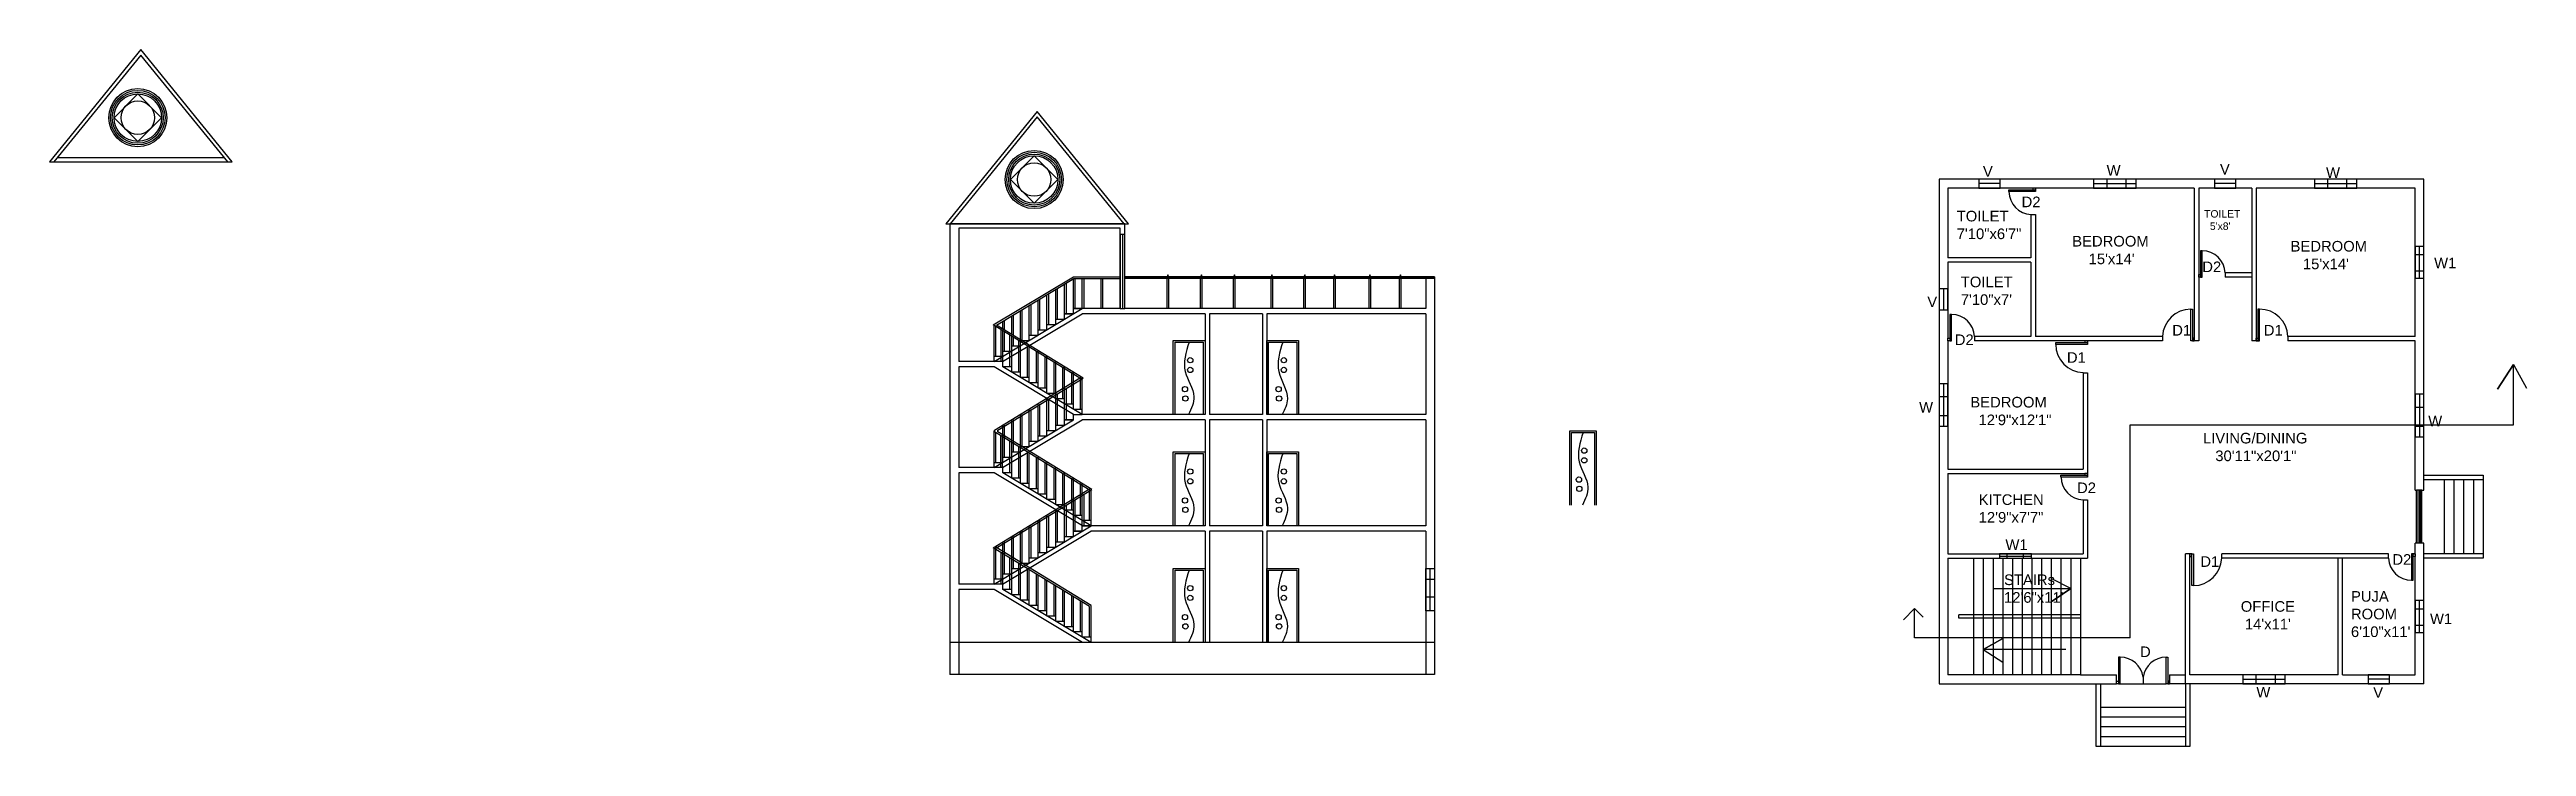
# Model space of a CAD drawing. Header units: inches. Extents: x -619 to 2186, y -3342 to 739.
# Drawn here: x -619 to 2186, y -3342 to -2553 of the extents above.
import ezdxf

# ---------------------------------------------------------------- set-up
doc = ezdxf.new("R2010")
doc.units = ezdxf.units.IN
doc.header["$MEASUREMENT"] = 0
for name, color, linetype in [('D', 70, 'Continuous'), ('D1', 50, 'Continuous'), ('D2', 130, 'Continuous'), ('SectionCuttingLine', 243, 'Continuous'), ('V', 230, 'Continuous'), ('W', 30, 'Continuous'), ('W1', 20, 'Continuous')]:
    doc.layers.add(name, color=color, linetype=linetype)
doc.layers.add('Grill', color=7, linetype='Continuous', true_color=0x9aefc6)
doc.layers.add('Naming', color=7, linetype='Continuous', true_color=0x64c9b6)
doc.styles.get("Standard").update_dxf_attribs({"font": 'arial.ttf'})
doc.linetypes.add('ZIGZAG', pattern='A,0.0001,-0.2,[131,ltypeshp.shx,S=0.2,R=0,X=-0.2,Y=0],-0.4,[131,ltypeshp.shx,S=0.2,R=180,X=0.2,Y=0],-0.2', length=0.8001)

msp = doc.modelspace()

# ---------------------------------------------------------------- linework, layer by layer
for p, q in [((-515.7, -2553.4), (-619.2, -2680.6)), ((-515.7, -2559.7), (-614.2, -2680.6)), ((-412.2, -2680.6), (-515.7, -2553.4)), ((-417.2, -2680.6), (-515.7, -2559.7)), ((-546.1, -2630.5), (-519.2, -2603.6)), ((-519.2, -2603.6), (-492.2, -2630.5)), ((-519.2, -2657.4), (-546.1, -2630.5)), ((-492.2, -2630.5), (-519.2, -2657.4)), ((499.5, -2623.4), (396, -2750.6)), ((499.5, -2629.7), (401, -2750.6)), ((603, -2750.6), (499.5, -2623.4)), ((598, -2750.6), (499.5, -2629.7)), ((-619.2, -2680.6), (-412.2, -2680.6)), ((-610.1, -2675.6), (-421.2, -2675.6)), ((469, -2700.5), (496, -2673.6)), ((496, -2673.6), (522.9, -2700.5)), ((496, -2727.4), (469, -2700.5)), ((522.9, -2700.5), (496, -2727.4)), ((2069.9, -2700.1), (1520.9, -2700.1)), ((1520.9, -2700.1), (1520.9, -3271.1)), ((1626.9, -2710.1), (1530.9, -2710.1)), ((1530.9, -2710.1), (1530.9, -2789.1)), ((1809.9, -2710.1), (1629.9, -2710.1)), ((1629.9, -2710.1), (1629.9, -2714.1)), ((1809.9, -2710.1), (1809.9, -2883.1)), ((1874.9, -2710.1), (1814.9, -2710.1)), ((1814.9, -2710.1), (1814.9, -2883.1)), ((1874.9, -2710.1), (1874.9, -2883.1)), ((2059.9, -2710.1), (1879.9, -2710.1)), ((1879.9, -2710.1), (1879.9, -2883.1)), ((2059.9, -2878.1), (2059.9, -2710.1)), ((2069.9, -3052.1), (2069.9, -2700.1)), ((1624.9, -2740.1), (1624.9, -2789.1)), ((1624.9, -2740.1), (1629.9, -2740.1)), ((1629.9, -2740.1), (1629.9, -2878.1)), ((396, -2750.6), (603, -2750.6)), ((400.5, -2750.6), (400.5, -3260.6)), ((598.5, -2750.6), (400.5, -2750.6)), ((410.5, -2755.6), (410.5, -2906.6)), ((593.5, -2755.6), (410.5, -2755.6)), ((593.5, -2846.6), (593.5, -2755.6)), ((598.5, -2846.6), (598.5, -2750.6)), ((1624.9, -2789.1), (1530.9, -2789.1)), ((1624.9, -2794.1), (1530.9, -2794.1)), ((1530.9, -2794.1), (1530.9, -2880.1)), ((1624.9, -2794.1), (1624.9, -2878.1)), ((949.5, -2810.6), (598.5, -2810.6)), ((949.5, -2811.6), (598.5, -2811.6)), ((949.5, -2812.6), (598.5, -2812.6)), ((939.5, -2810.6), (939.5, -2846.6)), ((949.5, -2810.6), (949.5, -3260.6)), ((1818.9, -2811.1), (1814.9, -2811.1)), ((1874.9, -2806.1), (1844.9, -2806.1)), ((1844.9, -2806.1), (1844.9, -2811.1)), ((1874.9, -2811.1), (1844.9, -2811.1)), ((450.5, -2906.6), (550.5, -2846.6)), ((460.2, -2906.6), (550.2, -2852.6)), ((540.5, -2852.6), (530.5, -2852.6)), ((593.5, -2846.6), (540.5, -2846.6)), ((689.5, -2852.6), (550.2, -2852.6)), ((694.5, -2846.6), (598.5, -2846.6)), ((689.5, -2852.6), (689.5, -2966.6)), ((759.5, -2846.6), (694.5, -2846.6)), ((694.5, -2852.6), (694.5, -2966.6)), ((754.5, -2852.6), (694.5, -2852.6)), ((754.5, -2852.6), (754.5, -2966.6)), ((939.5, -2846.6), (759.5, -2846.6)), ((939.5, -2852.6), (759.5, -2852.6)), ((759.5, -2852.6), (759.5, -2966.6)), ((939.5, -2852.6), (939.5, -2966.6)), ((759.5, -2882.6), (759.5, -2966.6)), ((1534.9, -2883.1), (1530.9, -2883.1)), ((1530.9, -2883.1), (1530.9, -3028.2)), ((1624.9, -2878.1), (1560.9, -2878.1)), ((1560.9, -2878.1), (1560.9, -2883.1)), ((1685.9, -2883.1), (1560.9, -2883.1)), ((1773.9, -2878.1), (1629.9, -2878.1)), ((1773.9, -2883.1), (1688.9, -2883.1)), ((1688.9, -2883.1), (1688.9, -2887.1)), ((1773.9, -2878.1), (1773.9, -2883.1)), ((1814.9, -2883.1), (1805.9, -2883.1)), ((1883.9, -2883.1), (1874.9, -2883.1)), ((2059.9, -2878.1), (1915.9, -2878.1)), ((1915.9, -2878.1), (1915.9, -2883.1)), ((2059.9, -2883.1), (1915.9, -2883.1)), ((2059.9, -3052.1), (2059.9, -2883.1)), ((450.5, -2906.6), (410.5, -2906.6)), ((450.7, -2912.6), (410.5, -2912.6)), ((410.5, -2912.6), (410.5, -3026.6)), ((540.7, -2966.6), (450.7, -2912.6)), ((550.5, -2966.6), (460.5, -2912.6)), ((1683.9, -2919.1), (1683.9, -3028.2)), ((1683.9, -2919.1), (1688.9, -2919.1)), ((1688.9, -2919.1), (1688.9, -3037.2)), ((410.5, -2972.6), (410.5, -3026.6)), ((450.5, -3026.6), (540.5, -2972.6)), ((460.2, -3026.6), (550.2, -2972.6)), ((540.5, -2972.6), (530.5, -2972.6)), ((689.5, -2972.6), (550.2, -2972.6)), ((689.5, -2966.6), (550.5, -2966.6)), ((689.5, -2972.6), (689.5, -3092.6)), ((754.5, -2966.6), (694.5, -2966.6)), ((754.5, -2972.6), (694.5, -2972.6)), ((694.5, -2972.6), (694.5, -3092.6)), ((754.5, -2972.6), (754.5, -3092.6)), ((939.5, -2966.6), (759.5, -2966.6)), ((939.5, -2972.6), (759.5, -2972.6)), ((759.5, -2972.6), (759.5, -3092.6)), ((939.5, -2972.6), (939.5, -3092.6)), ((1102.6, -3068.9), (1102.6, -2984.9)), ((1102.6, -2984.9), (1132.6, -2984.9)), ((1104.6, -3068.9), (1104.6, -2986.9)), ((1104.6, -2986.9), (1130.6, -2986.9)), ((1130.6, -2986.9), (1130.6, -3068.9)), ((1132.6, -2984.9), (1132.6, -3068.9)), ((450.5, -3026.6), (410.5, -3026.6)), ((759.5, -3008.6), (759.5, -3092.6)), ((1530.9, -3028.2), (1683.9, -3028.2)), ((450.7, -3032.6), (410.5, -3032.6)), ((410.5, -3032.6), (410.5, -3158.6)), ((550.7, -3092.6), (450.7, -3032.6)), ((560.5, -3092.6), (460.5, -3032.6)), ((1530.9, -3033.2), (1530.9, -3124.1)), ((1530.9, -3033.2), (1685.9, -3033.2)), ((2059.9, -3052.1), (2061.4, -3052.1)), ((2067.6, -3052.1), (2069.9, -3052.1)), ((2069.9, -3035.1), (2136.9, -3035.1)), ((2069.9, -3052.1), (2069.9, -3040.1)), ((2069.9, -3040.1), (2136.9, -3040.1)), ((2092.9, -3040.1), (2092.9, -3124.1)), ((2103.9, -3040.1), (2103.9, -3124.1)), ((2114.9, -3040.1), (2114.9, -3124.1)), ((2125.9, -3040.1), (2125.9, -3124.1)), ((2136.9, -3035.1), (2136.9, -3129.1)), ((1683.9, -3063.1), (1683.9, -3124.1)), ((1683.9, -3063.1), (1688.9, -3063.1)), ((1688.9, -3063.1), (1688.9, -3129.1)), ((450.5, -3158.6), (560.5, -3092.6)), ((460.2, -3158.6), (560.2, -3098.6)), ((550.5, -3098.6), (540.5, -3098.6)), ((653.5, -3092.6), (550.5, -3092.6)), ((653.5, -3098.6), (560.2, -3098.6)), ((689.5, -3092.6), (653.5, -3092.6)), ((689.5, -3098.6), (653.5, -3098.6)), ((689.5, -3098.6), (689.5, -3224.6)), ((754.5, -3092.6), (694.5, -3092.6)), ((694.5, -3098.6), (694.5, -3224.6)), ((754.5, -3098.6), (694.5, -3098.6)), ((754.5, -3098.6), (754.5, -3224.6)), ((939.5, -3092.6), (759.5, -3092.6)), ((939.5, -3098.6), (759.5, -3098.6)), ((759.5, -3098.6), (759.5, -3224.6)), ((939.5, -3098.6), (939.5, -3260.6)), ((2059.9, -3124.1), (2059.9, -3112.1)), ((2061.4, -3112.1), (2059.9, -3112.1)), ((2069.9, -3112.1), (2067.6, -3112.1)), ((2069.9, -3271.1), (2069.9, -3112.1)), ((2069.9, -3124.1), (2069.9, -3112.1)), ((795.5, -3140.6), (795.5, -3224.6)), ((1530.9, -3124.1), (1683.9, -3124.1)), ((1530.9, -3129.1), (1530.9, -3261.1)), ((1530.9, -3129.1), (1688.9, -3129.1)), ((1559.9, -3129.1), (1559.9, -3261.1)), ((1570.9, -3129.1), (1570.9, -3261.1)), ((1581.9, -3129.1), (1581.9, -3261.1)), ((1592.9, -3129.1), (1592.9, -3261.1)), ((1603.9, -3129.1), (1603.9, -3261.1)), ((1614.9, -3129.1), (1614.9, -3261.1)), ((1625.9, -3129.1), (1625.9, -3261.1)), ((1636.9, -3129.1), (1636.9, -3261.1)), ((1647.9, -3129.1), (1647.9, -3261.1)), ((1658.9, -3129.1), (1658.9, -3261.1)), ((1669.9, -3129.1), (1669.9, -3261.1)), ((1680.9, -3129.1), (1680.9, -3261.1)), ((1799.9, -3271.1), (1799.9, -3124.1)), ((1804.9, -3124.1), (1799.9, -3124.1)), ((1804.9, -3261.1), (1804.9, -3124.1)), ((2029.9, -3124.1), (1840.9, -3124.1)), ((1840.9, -3129.1), (1840.9, -3124.1)), ((2029.9, -3129.1), (1840.9, -3129.1)), ((1972.9, -3261.1), (1972.9, -3129.1)), ((1977.9, -3261.1), (1977.9, -3129.1)), ((2029.9, -3129.1), (2029.9, -3124.1)), ((2059.9, -3124.1), (2055.9, -3124.1)), ((2059.9, -3261.1), (2059.9, -3127.1)), ((2136.9, -3124.1), (2069.9, -3124.1)), ((2136.9, -3129.1), (2069.9, -3129.1)), ((450.5, -3158.6), (410.5, -3158.6)), ((450.7, -3164.6), (410.5, -3164.6)), ((410.5, -3164.6), (410.5, -3260.6)), ((550.7, -3224.6), (450.7, -3164.6)), ((560.5, -3224.6), (460.5, -3164.6)), ((1581.9, -3163.4), (1581.9, -3163.4)), ((1581.9, -3163.4), (1669.9, -3163.4)), ((1669.9, -3163.4), (1647.9, -3152.1)), ((1669.9, -3163.4), (1647.9, -3178.6)), ((1647.9, -3178.6), (1669.9, -3163.4)), ((1543.1, -3197.1), (1543.1, -3193.1)), ((1559.9, -3197.1), (1543.1, -3197.1)), ((1559.9, -3193.1), (1543.2, -3193.1)), ((1680.9, -3193.1), (1559.9, -3193.1)), ((1680.9, -3197.1), (1559.9, -3197.1)), ((949.5, -3224.6), (400.5, -3224.6)), ((1570.9, -3232.6), (1592.9, -3219.9)), ((1592.9, -3219.9), (1570.9, -3232.6)), ((1664.5, -3232.6), (1570.9, -3232.6)), ((1570.9, -3232.6), (1592.9, -3246.9)), ((949.5, -3260.6), (400.5, -3260.6)), ((1520.9, -3271.1), (1721.9, -3271.1)), ((1680.9, -3261.1), (1530.9, -3261.1)), ((1680.9, -3261.1), (1721.9, -3261.1)), ((1698.9, -3342.1), (1698.9, -3271.1)), ((1703.9, -3342.1), (1703.9, -3271.1)), ((1721.9, -3271.1), (1721.9, -3261.1)), ((1781.9, -3261.1), (1799.9, -3261.1)), ((1781.9, -3261.1), (1781.9, -3271.1)), ((2069.9, -3271.1), (1781.9, -3271.1)), ((1799.9, -3271.1), (1799.9, -3342.1)), ((1972.9, -3261.1), (1804.9, -3261.1)), ((1804.9, -3271.1), (1804.9, -3342.1)), ((1977.9, -3261.1), (2059.9, -3261.1)), ((1799.9, -3298.1), (1703.9, -3298.1)), ((1799.9, -3309.1), (1703.9, -3309.1)), ((1799.9, -3320.1), (1703.9, -3320.1)), ((1799.9, -3331.1), (1703.9, -3331.1)), ((1804.9, -3342.1), (1698.9, -3342.1))]:
    msp.add_line(p, q)
at = {"color": 11, "true_color": 0xf27172}
for p, q in [((598.5, -2762.6), (593.5, -2762.6)), ((593.5, -2762.6), (593.5, -2846.6)), ((598.5, -2846.6), (598.5, -2762.6)), ((593.5, -2846.6), (598.5, -2846.6)), ((653.5, -2882.6), (689.5, -2882.6)), ((653.5, -2966.6), (653.5, -2882.6)), ((655.5, -2966.6), (655.5, -2884.6)), ((655.5, -2884.6), (687.5, -2884.6)), ((687.5, -2884.6), (687.5, -2966.6)), ((689.5, -2882.6), (689.5, -2966.6)), ((759.5, -2966.6), (759.5, -2882.6)), ((759.5, -2882.6), (795.5, -2882.6)), ((761.5, -2966.6), (761.5, -2884.6)), ((761.5, -2884.6), (793.5, -2884.6)), ((793.5, -2884.6), (793.5, -2966.6)), ((795.5, -2882.6), (795.5, -2966.6)), ((653.5, -3008.6), (689.5, -3008.6)), ((653.5, -3092.6), (653.5, -3008.6)), ((655.5, -3092.6), (655.5, -3010.6)), ((655.5, -3010.6), (687.5, -3010.6)), ((687.5, -3010.6), (687.5, -3092.6)), ((689.5, -3008.6), (689.5, -3092.6)), ((759.5, -3092.6), (759.5, -3008.6)), ((759.5, -3008.6), (795.5, -3008.6)), ((761.5, -3092.6), (761.5, -3010.6)), ((761.5, -3010.6), (793.5, -3010.6)), ((793.5, -3010.6), (793.5, -3092.6)), ((795.5, -3008.6), (795.5, -3092.6)), ((653.5, -3140.6), (689.5, -3140.6)), ((653.5, -3224.6), (653.5, -3140.6)), ((689.5, -3140.6), (689.5, -3224.6)), ((759.5, -3224.6), (759.5, -3140.6)), ((759.5, -3140.6), (795.5, -3140.6)), ((795.5, -3140.6), (795.5, -3224.6)), ((939.5, -3140.6), (949.5, -3140.6)), ((655.5, -3142.6), (687.5, -3142.6)), ((655.5, -3224.6), (655.5, -3142.6)), ((687.5, -3142.6), (687.5, -3224.6)), ((761.5, -3224.6), (761.5, -3142.6)), ((761.5, -3142.6), (793.5, -3142.6)), ((793.5, -3142.6), (793.5, -3224.6))]:
    msp.add_line(p, q, dxfattribs=at)
at = {"color": 1}
for p, q in [((596, -2762.6), (596, -2846.6)), ((520.5, -2864.6), (520.5, -2858.6)), ((520.5, -2858.6), (530.5, -2858.6)), ((530.5, -2858.6), (530.5, -2852.6)), ((530.5, -2852.6), (540.5, -2852.6)), ((540.5, -2852.6), (540.5, -2846.6)), ((540.5, -2846.6), (550.5, -2846.6)), ((470.5, -2894.6), (470.5, -2888.6)), ((470.5, -2888.6), (480.5, -2888.6)), ((480.5, -2888.6), (480.5, -2882.6)), ((480.5, -2882.6), (490.5, -2882.6)), ((490.5, -2882.6), (490.5, -2876.6)), ((490.5, -2876.6), (500.5, -2876.6)), ((500.5, -2876.6), (500.5, -2870.6)), ((500.5, -2870.6), (510.5, -2870.6)), ((510.5, -2870.6), (510.5, -2864.6)), ((510.5, -2864.6), (520.5, -2864.6)), ((450.5, -2906.6), (450.5, -2900.6)), ((450.5, -2900.6), (460.5, -2900.6)), ((460.5, -2906.6), (450.5, -2906.6)), ((460.5, -2900.6), (460.5, -2894.6)), ((460.5, -2894.6), (470.5, -2894.6)), ((460.5, -2912.6), (460.5, -2906.6)), ((470.5, -2912.6), (460.5, -2912.6)), ((470.5, -2918.6), (470.5, -2912.6)), ((480.5, -2918.6), (470.5, -2918.6)), ((480.5, -2924.6), (480.5, -2918.6)), ((490.5, -2924.6), (480.5, -2924.6)), ((490.5, -2930.6), (490.5, -2924.6)), ((500.5, -2930.6), (490.5, -2930.6)), ((500.5, -2936.6), (500.5, -2930.6)), ((510.5, -2936.6), (500.5, -2936.6)), ((510.5, -2942.6), (510.5, -2936.6)), ((520.5, -2942.6), (510.5, -2942.6)), ((520.5, -2948.6), (520.5, -2942.6)), ((530.5, -2948.6), (520.5, -2948.6)), ((530.5, -2954.6), (530.5, -2948.6)), ((540.5, -2954.6), (530.5, -2954.6)), ((530.5, -2978.6), (530.5, -2972.6)), ((530.5, -2972.6), (540.5, -2972.6)), ((540.5, -2960.6), (540.5, -2954.6)), ((550.5, -2960.6), (540.5, -2960.6)), ((540.5, -2972.6), (540.5, -2966.6)), ((540.5, -2966.6), (550.5, -2966.6)), ((550.5, -2966.6), (550.5, -2960.6)), ((490.5, -3002.6), (490.5, -2996.6)), ((490.5, -2996.6), (500.5, -2996.6)), ((500.5, -2996.6), (500.5, -2990.6)), ((500.5, -2990.6), (510.5, -2990.6)), ((510.5, -2990.6), (510.5, -2984.6)), ((510.5, -2984.6), (520.5, -2984.6)), ((520.5, -2984.6), (520.5, -2978.6)), ((520.5, -2978.6), (530.5, -2978.6)), ((450.5, -3026.6), (450.5, -3020.6)), ((450.5, -3020.6), (460.5, -3020.6)), ((460.5, -3026.6), (450.5, -3026.6)), ((460.5, -3020.6), (460.5, -3014.6)), ((460.5, -3014.6), (470.5, -3014.6)), ((460.5, -3032.6), (460.5, -3026.6)), ((470.5, -3014.6), (470.5, -3008.6)), ((470.5, -3008.6), (480.5, -3008.6)), ((480.5, -3008.6), (480.5, -3002.6)), ((480.5, -3002.6), (490.5, -3002.6)), ((470.5, -3032.6), (460.5, -3032.6)), ((470.5, -3038.6), (470.5, -3032.6)), ((480.5, -3038.6), (470.5, -3038.6)), ((480.5, -3044.6), (480.5, -3038.6)), ((490.5, -3044.6), (480.5, -3044.6)), ((490.5, -3050.6), (490.5, -3044.6)), ((500.5, -3050.6), (490.5, -3050.6)), ((500.5, -3056.6), (500.5, -3050.6)), ((510.5, -3056.6), (500.5, -3056.6)), ((510.5, -3062.6), (510.5, -3056.6)), ((520.5, -3062.6), (510.5, -3062.6)), ((520.5, -3068.6), (520.5, -3062.6)), ((530.5, -3068.6), (520.5, -3068.6)), ((530.5, -3074.6), (530.5, -3068.6)), ((540.5, -3074.6), (530.5, -3074.6)), ((540.5, -3080.6), (540.5, -3074.6)), ((550.5, -3080.6), (540.5, -3080.6)), ((550.5, -3086.6), (550.5, -3080.6)), ((520.5, -3116.6), (520.5, -3110.6)), ((520.5, -3110.6), (530.5, -3110.6)), ((530.5, -3110.6), (530.5, -3104.6)), ((530.5, -3104.6), (540.5, -3104.6)), ((540.5, -3104.6), (540.5, -3098.6)), ((540.5, -3098.6), (550.5, -3098.6)), ((560.5, -3086.6), (550.5, -3086.6)), ((550.5, -3098.6), (550.5, -3092.6)), ((550.5, -3092.6), (560.5, -3092.6)), ((560.5, -3092.6), (560.5, -3086.6)), ((470.5, -3146.6), (470.5, -3140.6)), ((470.5, -3140.6), (480.5, -3140.6)), ((480.5, -3140.6), (480.5, -3134.6)), ((480.5, -3134.6), (490.5, -3134.6)), ((490.5, -3134.6), (490.5, -3128.6)), ((490.5, -3128.6), (500.5, -3128.6)), ((500.5, -3128.6), (500.5, -3122.6)), ((500.5, -3122.6), (510.5, -3122.6)), ((510.5, -3122.6), (510.5, -3116.6)), ((510.5, -3116.6), (520.5, -3116.6)), ((450.5, -3158.6), (450.5, -3152.6)), ((450.5, -3152.6), (460.5, -3152.6)), ((460.5, -3158.6), (450.5, -3158.6)), ((460.5, -3152.6), (460.5, -3146.6)), ((460.5, -3146.6), (470.5, -3146.6)), ((460.5, -3164.6), (460.5, -3158.6)), ((470.5, -3164.6), (460.5, -3164.6)), ((470.5, -3170.6), (470.5, -3164.6)), ((480.5, -3170.6), (470.5, -3170.6)), ((480.5, -3176.6), (480.5, -3170.6)), ((490.5, -3176.6), (480.5, -3176.6)), ((490.5, -3182.6), (490.5, -3176.6)), ((500.5, -3182.6), (490.5, -3182.6)), ((500.5, -3188.6), (500.5, -3182.6)), ((510.5, -3188.6), (500.5, -3188.6)), ((510.5, -3194.6), (510.5, -3188.6)), ((520.5, -3194.6), (510.5, -3194.6)), ((520.5, -3200.6), (520.5, -3194.6)), ((530.5, -3200.6), (520.5, -3200.6)), ((530.5, -3206.6), (530.5, -3200.6)), ((540.5, -3206.6), (530.5, -3206.6)), ((540.5, -3212.6), (540.5, -3206.6)), ((550.5, -3212.6), (540.5, -3212.6)), ((550.5, -3218.6), (550.5, -3212.6)), ((560.5, -3218.6), (550.5, -3218.6)), ((560.5, -3224.6), (560.5, -3218.6))]:
    msp.add_line(p, q, dxfattribs=at)
at = {"color": 2, "true_color": 0xf1eb1f}
for p, q in [((449.5, -2865.1), (540.5, -2810.6)), ((453.4, -2865.2), (541, -2812.6)), ((549.4, -2926.3), (449.5, -2865.1)), ((551.4, -2925.2), (453.4, -2865.2)), ((450.9, -2984.3), (548.5, -2924.6)), ((454.8, -2984.3), (551.4, -2925.2)), ((559.4, -3052.3), (450.9, -2986)), ((561.4, -3051.2), (454.8, -2986)), ((449.5, -3117.2), (558.5, -3050.6)), ((451.5, -3118.3), (561.4, -3051.2)), ((558.5, -3183.7), (449.5, -3117.2))]:
    msp.add_line(p, q, dxfattribs=at)
at = {"color": 9, "true_color": 0xafd9aa}
for p, q in [((510.5, -2864.6), (510.5, -2830.9)), ((512.5, -2864.6), (512.5, -2829.7)), ((520.5, -2858.6), (520.5, -2824.9)), ((522.5, -2858.6), (522.5, -2823.7)), ((530.5, -2852.6), (530.5, -2818.9)), ((532.5, -2852.6), (532.5, -2817.7)), ((540.5, -2846.6), (540.5, -2812.9)), ((542.5, -2846.6), (542.5, -2812.6)), ((550.5, -2846.6), (550.5, -2812.6)), ((552.5, -2846.6), (552.5, -2812.6)), ((571.9, -2846.6), (571.9, -2812.6)), ((573.9, -2846.6), (573.9, -2812.6)), ((460.5, -2869.5), (460.5, -2860.9)), ((462.5, -2870.7), (462.5, -2859.7)), ((470.5, -2875.6), (470.5, -2854.9)), ((472.5, -2876.8), (472.5, -2853.7)), ((480.5, -2882.6), (480.5, -2848.9)), ((482.5, -2882.6), (482.5, -2847.7)), ((490.5, -2876.6), (490.5, -2842.9)), ((492.5, -2876.6), (492.5, -2841.7)), ((500.5, -2870.6), (500.5, -2836.9)), ((502.5, -2870.6), (502.5, -2835.7)), ((450.5, -2900.6), (450.5, -2865.7)), ((452.5, -2900.6), (452.5, -2866.9)), ((458.5, -2906.6), (458.5, -2870.6)), ((460.5, -2894.6), (460.5, -2871.8)), ((460.5, -2906.6), (460.5, -2871.8)), ((462.5, -2894.6), (462.5, -2873.1)), ((468.5, -2912.6), (468.5, -2876.7)), ((470.5, -2912.6), (470.5, -2878)), ((470.5, -2888.6), (470.5, -2878)), ((472.5, -2888.6), (472.5, -2879.2)), ((478.5, -2918.6), (478.5, -2882.6)), ((480.5, -2918.6), (480.5, -2882.6)), ((488.5, -2924.6), (488.5, -2889)), ((490.5, -2924.6), (490.5, -2890.2)), ((498.5, -2930.6), (498.5, -2894.6)), ((500.5, -2930.6), (500.5, -2894.6)), ((508.5, -2936.6), (508.5, -2900.6)), ((510.5, -2936.6), (510.5, -2900.6)), ((518.5, -2942.6), (518.5, -2906.6)), ((520.5, -2942.6), (520.5, -2906.6)), ((528.5, -2948.6), (528.5, -2912.6)), ((530.5, -2948.6), (530.5, -2912.6)), ((520.5, -2978.6), (520.5, -2942.6)), ((522.5, -2978.6), (522.5, -2942.6)), ((530.5, -2972.6), (530.5, -2936.6)), ((532.5, -2972.6), (532.5, -2936.6)), ((538.5, -2954.6), (538.5, -2918.6)), ((540.5, -2954.6), (540.5, -2918.6)), ((548.5, -2960.6), (548.5, -2924.6)), ((550.5, -2960.6), (550.5, -2924.6)), ((470.5, -3008.6), (470.5, -2972.6)), ((472.5, -3008.6), (472.5, -2972.6)), ((480.5, -3002.6), (480.5, -2966.6)), ((482.5, -3002.6), (482.5, -2966.6)), ((490.5, -2996.6), (490.5, -2960.6)), ((492.5, -2996.6), (492.5, -2960.6)), ((500.5, -2990.6), (500.5, -2954.6)), ((502.5, -2990.6), (502.5, -2954.6)), ((510.5, -2984.6), (510.5, -2948.6)), ((512.5, -2984.6), (512.5, -2948.6)), ((450.5, -3020.6), (450.5, -2985.2)), ((452.5, -3020.6), (452.5, -2986.9)), ((458.2, -3026.6), (458.2, -2990.6)), ((460.2, -3026.6), (460.2, -2990.6)), ((460.5, -3014.6), (460.5, -2978.6)), ((462.5, -3014.6), (462.5, -2978.6)), ((468.5, -3032.6), (468.5, -2996.6)), ((470.5, -3032.6), (470.5, -2996.6)), ((478.5, -3038.6), (478.5, -3002.6)), ((480.5, -3038.6), (480.5, -3002.6)), ((488.5, -3044.6), (488.5, -3008.6)), ((490.5, -3044.6), (490.5, -3008.6)), ((498.5, -3050.6), (498.5, -3014.6)), ((500.5, -3050.6), (500.5, -3014.6)), ((508.5, -3056.6), (508.5, -3020.6)), ((510.5, -3056.6), (510.5, -3020.6)), ((518.5, -3062.6), (518.5, -3026.6)), ((520.5, -3062.6), (520.5, -3026.6)), ((528.5, -3068.6), (528.5, -3032.6)), ((530.5, -3068.6), (530.5, -3032.6)), ((538.5, -3074.6), (538.5, -3038.6)), ((540.5, -3074.6), (540.5, -3038.6)), ((548.5, -3080.6), (548.5, -3044.6)), ((550.5, -3080.6), (550.5, -3044.6)), ((550.5, -3092.6), (550.5, -3056.6)), ((552.5, -3092.6), (552.5, -3056.6)), ((558.5, -3086.6), (558.5, -3050.6)), ((560.5, -3086.6), (560.5, -3050.6)), ((510.5, -3116.6), (510.5, -3080.6)), ((512.5, -3116.6), (512.5, -3080.6)), ((520.5, -3110.6), (520.5, -3074.6)), ((522.5, -3110.6), (522.5, -3074.6)), ((530.5, -3104.6), (530.5, -3068.6)), ((532.5, -3104.6), (532.5, -3068.6)), ((540.5, -3098.6), (540.5, -3062.6)), ((542.5, -3098.6), (542.5, -3062.6)), ((460.5, -3146.6), (460.5, -3110.6)), ((462.5, -3146.6), (462.5, -3110.6)), ((470.5, -3140.6), (470.5, -3104.6)), ((472.5, -3140.6), (472.5, -3104.6)), ((480.5, -3134.6), (480.5, -3098.6)), ((482.5, -3134.6), (482.5, -3098.6)), ((490.5, -3128.6), (490.5, -3092.6)), ((492.5, -3128.6), (492.5, -3092.6)), ((500.5, -3122.6), (500.5, -3086.6)), ((502.5, -3122.6), (502.5, -3086.6)), ((450.5, -3152.6), (450.5, -3116.6)), ((452.5, -3152.6), (452.5, -3116.6)), ((458.5, -3158.6), (458.5, -3122.6)), ((460.5, -3158.6), (460.5, -3122.6)), ((468.5, -3164.6), (468.5, -3128.6)), ((470.5, -3164.6), (470.5, -3128.6)), ((478.5, -3170.6), (478.5, -3134.6)), ((480.5, -3170.6), (480.5, -3134.6)), ((488.5, -3176.6), (488.5, -3140.6)), ((490.5, -3176.6), (490.5, -3140.6)), ((498.5, -3182.6), (498.5, -3147)), ((500.5, -3182.6), (500.5, -3148.3)), ((508.5, -3188.6), (508.5, -3153.2)), ((510.5, -3188.6), (510.5, -3154.4)), ((518.5, -3194.6), (518.5, -3159.3)), ((520.5, -3194.6), (520.5, -3160.5)), ((528.5, -3200.6), (528.5, -3165.4)), ((530.5, -3200.6), (530.5, -3166.6)), ((538.5, -3206.6), (538.5, -3171.5)), ((540.5, -3206.6), (540.5, -3172.7)), ((548.5, -3212.6), (548.5, -3177.6)), ((550.5, -3212.6), (550.5, -3178.8)), ((558.5, -3218.6), (558.5, -3183.7)), ((560.5, -3218.6), (560.5, -3182.6))]:
    msp.add_line(p, q, dxfattribs=at)
at = {"color": 40, "true_color": 0xf8d731}
for p, q in [((540.5, -2810.6), (593.5, -2810.6)), ((541, -2812.6), (593.5, -2812.6)), ((647.4, -2808.5), (646.5, -2810.6)), ((646.5, -2846.6), (646.5, -2810.6)), ((646.5, -2810.6), (648.5, -2810.6)), ((647.4, -2810.6), (647.4, -2808.5)), ((648.5, -2810.6), (647.4, -2808.5)), ((648.5, -2846.6), (648.5, -2810.6)), ((685.4, -2808.5), (684.4, -2810.6)), ((684.4, -2846.6), (684.4, -2810.6)), ((684.4, -2810.6), (686.4, -2810.6)), ((685.4, -2810.6), (685.4, -2808.5)), ((686.4, -2810.6), (685.4, -2808.5)), ((686.4, -2846.6), (686.4, -2810.6)), ((722.8, -2808.5), (721.8, -2810.6)), ((721.8, -2846.6), (721.8, -2810.6)), ((721.8, -2810.6), (723.8, -2810.6)), ((722.8, -2810.6), (722.8, -2808.5)), ((723.8, -2810.6), (722.8, -2808.5)), ((723.8, -2846.6), (723.8, -2810.6)), ((765.3, -2808.5), (764.3, -2810.6)), ((764.3, -2846.6), (764.3, -2810.6)), ((764.3, -2810.6), (766.3, -2810.6)), ((765.3, -2810.6), (765.3, -2808.5)), ((766.3, -2810.6), (765.3, -2808.5)), ((766.3, -2846.6), (766.3, -2810.6)), ((802.4, -2808.5), (801.4, -2810.6)), ((801.4, -2846.6), (801.4, -2810.6)), ((801.4, -2810.6), (803.4, -2810.6)), ((802.4, -2810.6), (802.4, -2808.5)), ((803.4, -2810.6), (802.4, -2808.5)), ((803.4, -2846.6), (803.4, -2810.6)), ((836.3, -2808.5), (835.4, -2810.6)), ((835.4, -2846.6), (835.4, -2810.6)), ((835.4, -2810.6), (837.4, -2810.6)), ((836.3, -2810.6), (836.3, -2808.5)), ((837.4, -2810.6), (836.3, -2808.5)), ((837.4, -2846.6), (837.4, -2810.6)), ((876.2, -2808.5), (875.3, -2810.6)), ((875.3, -2846.6), (875.3, -2810.6)), ((875.3, -2810.6), (877.3, -2810.6)), ((876.2, -2810.6), (876.2, -2808.5)), ((877.3, -2810.6), (876.2, -2808.5)), ((877.3, -2846.6), (877.3, -2810.6)), ((910.7, -2808.5), (909.8, -2810.6)), ((909.8, -2846.6), (909.8, -2810.6)), ((909.8, -2810.6), (911.8, -2810.6)), ((910.7, -2810.6), (910.7, -2808.5)), ((911.8, -2810.6), (910.7, -2808.5)), ((911.8, -2846.6), (911.8, -2810.6))]:
    msp.add_line(p, q, dxfattribs=at)
at = {"linetype": 'ZIGZAG'}
msp.add_line((2062.9, -3112.1), (2062.9, -3112.1), dxfattribs=at)
at = {"color": 2}
msp.add_line((560.5, -3182.6), (452.5, -3116.6), dxfattribs=at)
at = {"color": 241, "true_color": 0xf7abae}
for p, q in [((939.5, -3188.6), (939.5, -3140.6)), ((944.5, -3188.6), (944.5, -3140.6)), ((949.5, -3140.6), (949.5, -3188.6)), ((949.5, -3153.1), (939.5, -3153.1)), ((949.5, -3173.2), (939.5, -3173.2)), ((949.5, -3188.6), (939.5, -3188.6))]:
    msp.add_line(p, q, dxfattribs=at)
for centre, radius in [((-519.2, -2630.5), 32.9), ((-519.2, -2630.5), 30.9), ((-519.2, -2630.5), 28.9), ((-519.2, -2630.5), 26.9), ((-519.2, -2630.5), 19), ((496, -2700.5), 32.9), ((496, -2700.5), 30.9), ((496, -2700.5), 28.9), ((496, -2700.5), 26.9), ((496, -2700.5), 19), ((1119, -3007.3), 3), ((1119, -3018.3), 3), ((1113, -3040.1), 3), ((1113.4, -3050.6), 3)]:
    msp.add_circle(centre, radius)
at = {"color": 11, "true_color": 0xf27172}
for centre in [(672.8, -2905), (672.8, -2916), (778.8, -2905), (778.8, -2916), (666.8, -2937.8), (667.3, -2948.3), (772.8, -2937.8), (773.3, -2948.3), (672.8, -3031), (778.8, -3031), (672.8, -3042), (778.8, -3042), (666.8, -3063.8), (667.3, -3074.3), (772.8, -3063.8), (773.3, -3074.3), (672.8, -3163), (778.8, -3163), (666.8, -3195.8), (672.8, -3174), (772.8, -3195.8), (778.8, -3174), (667.3, -3206.3), (773.3, -3206.3)]:
    msp.add_circle(centre, 3, dxfattribs=at)
at = {"color": 2, "true_color": 0xf1eb1f}
for centre in [(451.5, -2985.2), (455.3, -2985.2)]:
    msp.add_arc(centre, 1, 121.4768, 238.5704, dxfattribs=at)
at = {"color": 11, "true_color": 0xf27172}
for points in [[(671.5, -2884.6), (667, -2917.9), (676.9, -2946.3), (670.8, -2966.6)], [(777.5, -2884.6), (773, -2917.9), (782.8, -2948.6), (776.8, -2966.6)], [(671.5, -3010.6), (667, -3043.9), (676.9, -3072.3), (670.8, -3092.6)], [(777.5, -3010.6), (773, -3043.9), (782.9, -3072.3), (776.8, -3092.6)], [(671.5, -3142.6), (667, -3175.9), (676.9, -3204.3), (670.8, -3224.6)], [(777.5, -3142.6), (773, -3175.9), (782.8, -3206.6), (776.8, -3224.6)]]:
    msp.add_spline(points, degree=3, dxfattribs=at)
msp.add_spline([(1117.6, -2986.9), (1113.2, -3020.2), (1123.1, -3048.6), (1117, -3068.9)], degree=3)
at = {"layer": 'D'}
for p, q in [((1721.9, -3271.1), (1721.9, -3268.1)), ((1721.9, -3268.1), (1723.9, -3268.1)), ((1723.9, -3271.1), (1721.9, -3271.1)), ((1725.9, -3271.1), (1777.9, -3271.1)), ((1751.9, -3263.7), (1751.9, -3271.1)), ((1781.9, -3268.1), (1779.9, -3268.1)), ((1779.9, -3271.1), (1781.9, -3271.1)), ((1781.9, -3271.1), (1781.9, -3268.1))]:
    msp.add_line(p, q, dxfattribs=at)
for points in [[(1723.9, -3271.1), (1725.9, -3271.1), (1725.9, -3241.1), (1723.9, -3241.1)], [(1779.9, -3271.1), (1777.9, -3271.1), (1777.9, -3241.1), (1779.9, -3241.1)]]:
    msp.add_lwpolyline(points, close=True, dxfattribs=at)
for centre, start, end in [((1725.9, -3267.4), 8.1712, 90), ((1777.9, -3267.4), 90, 171.8288)]:
    msp.add_arc(centre, 26.3, start, end, dxfattribs=at)
at = {"layer": 'D1'}
for p, q in [((1688.9, -2883.1), (1685.9, -2883.1)), ((1685.9, -2883.1), (1685.9, -2885.1)), ((1688.9, -2885.1), (1688.9, -2883.1)), ((1809.9, -2880.1), (1807.9, -2880.1)), ((1807.9, -2883.1), (1809.9, -2883.1)), ((1809.9, -2883.1), (1809.9, -2880.1)), ((1879.9, -2883.1), (1879.9, -2880.1)), ((1879.9, -2880.1), (1881.9, -2880.1)), ((1879.9, -2883.1), (1881.9, -2883.1)), ((1804.9, -3124.1), (1804.9, -3127.1)), ((1806.9, -3124.1), (1804.9, -3124.1)), ((1804.9, -3127.1), (1806.9, -3127.1))]:
    msp.add_line(p, q, dxfattribs=at)
for points in [[(1807.9, -2883.1), (1805.9, -2883.1), (1805.9, -2847.1), (1807.9, -2847.1)], [(1881.9, -2883.1), (1883.9, -2883.1), (1883.9, -2847.1), (1881.9, -2847.1)], [(1688.9, -2885.1), (1688.9, -2887.1), (1652.9, -2887.1), (1652.9, -2885.1)], [(1806.9, -3124.1), (1808.9, -3124.1), (1808.9, -3160.1), (1806.9, -3160.1)]]:
    msp.add_lwpolyline(points, close=True, dxfattribs=at)
for centre, start, end in [((1805.9, -2879.2), 90, 178.1812), ((1883.9, -2879.2), 1.8188, 90), ((1685, -2887.1), 180, 268.1812), ((1808.9, -3128.1), 270, 358.1812)]:
    msp.add_arc(centre, 32, start, end, dxfattribs=at)
at = {"layer": 'D2'}
for p, q in [((1629.9, -2710.1), (1626.9, -2710.1)), ((1626.9, -2710.1), (1626.9, -2712.1)), ((1629.9, -2712.1), (1629.9, -2710.1)), ((1814.9, -2811.1), (1814.9, -2808.1)), ((1814.9, -2808.1), (1816.9, -2808.1)), ((1816.9, -2811.1), (1814.9, -2811.1)), ((1530.9, -2883.1), (1530.9, -2880.1)), ((1530.9, -2880.1), (1532.9, -2880.1)), ((1532.9, -2883.1), (1530.9, -2883.1)), ((1688.9, -3033.2), (1685.9, -3033.2)), ((1685.9, -3033.2), (1685.9, -3035.2)), ((1688.9, -3037.2), (1688.9, -3033.2)), ((2055.9, -3124.1), (2059.9, -3124.1)), ((2059.9, -3127.1), (2057.9, -3127.1)), ((2059.9, -3124.1), (2059.9, -3127.1))]:
    msp.add_line(p, q, dxfattribs=at)
for points in [[(1629.9, -2712.1), (1629.9, -2714.1), (1599.9, -2714.1), (1599.9, -2712.1)], [(1816.9, -2811.1), (1818.9, -2811.1), (1818.9, -2781.1), (1816.9, -2781.1)], [(1532.9, -2883.1), (1534.9, -2883.1), (1534.9, -2853.1), (1532.9, -2853.1)], [(1688.9, -3035.2), (1688.9, -3037.2), (1658.9, -3037.2), (1658.9, -3035.2)], [(2057.9, -3124.1), (2055.9, -3124.1), (2055.9, -3154.1), (2057.9, -3154.1)]]:
    msp.add_lwpolyline(points, close=True, dxfattribs=at)
for centre, radius, start, end in [((1626, -2714.1), 26, 180, 267.7534), ((1818.9, -2807.2), 26, 2.2466, 90), ((1534.9, -2879.2), 26, 2.2466, 90), ((1684.9, -3037.2), 25.9, 180, 267.9513), ((2055.9, -3128.1), 26, 182.2466, 270)]:
    msp.add_arc(centre, radius, start, end, dxfattribs=at)
at = {"layer": 'Grill'}
for p, q in [((2061.4, -3112.1), (2061.4, -3052.1)), ((2067.6, -3052.1), (2061.4, -3052.1)), ((2062.9, -3052.1), (2062.9, -3112.1)), ((2066.1, -3052.1), (2066.1, -3112.1)), ((2067.6, -3112.1), (2067.6, -3052.1)), ((2067.6, -3112.1), (2061.4, -3112.1))]:
    msp.add_line(p, q, dxfattribs=at)
at = {"layer": 'Grill', "linetype": 'ZIGZAG', "ltscale": 6}
msp.add_line((2064.9, -3052.1), (2064.9, -3112.1), dxfattribs=at)
at = {"layer": 'SectionCuttingLine'}
for p, q in [((2171.3, -2909.8), (2153.2, -2937.9)), ((2153.2, -2937.9), (2171.3, -2909.8)), ((2171.3, -2978.1), (2171.3, -2909.8)), ((2171.3, -2909.8), (2186.1, -2936.8)), ((1737.2, -3219.2), (1737.2, -2978.1)), ((1737.2, -2978.1), (2171.3, -2978.1)), ((1493.1, -3186.2), (1480.5, -3198.8)), ((1480.5, -3198.8), (1493.1, -3186.2)), ((1493.1, -3219.2), (1493.1, -3186.2)), ((1493.1, -3186.2), (1502.7, -3195.8)), ((1737.2, -3219.2), (1493.1, -3219.2))]:
    msp.add_line(p, q, dxfattribs=at)
at = {"layer": 'V'}
for p, q in [((1589.9, -2705.1), (1565.9, -2705.1)), ((1856.9, -2705.1), (1832.9, -2705.1)), ((1525.9, -2824.1), (1525.9, -2848.1)), ((2030.9, -3266.1), (2006.9, -3266.1))]:
    msp.add_line(p, q, dxfattribs=at)
for points in [[(1565.9, -2710.1), (1589.9, -2710.1), (1589.9, -2700.1), (1565.9, -2700.1)], [(1832.9, -2710.1), (1856.9, -2710.1), (1856.9, -2700.1), (1832.9, -2700.1)], [(1530.9, -2848.1), (1530.9, -2824.1), (1520.9, -2824.1), (1520.9, -2848.1)], [(2006.9, -3271.1), (2030.9, -3271.1), (2030.9, -3261.1), (2006.9, -3261.1)]]:
    msp.add_lwpolyline(points, close=True, dxfattribs=at)
at = {"layer": 'W'}
for p, q in [((1695.9, -2705.1), (1743.9, -2705.1)), ((1710.7, -2700.1), (1710.7, -2710.1)), ((1732.3, -2700.1), (1732.3, -2710.1)), ((1945.9, -2705.1), (1993.9, -2705.1)), ((1960.7, -2700.1), (1960.7, -2710.1)), ((1982.3, -2700.1), (1982.3, -2710.1)), ((1525.9, -2931.7), (1525.9, -2979.7)), ((2064.9, -2943.6), (2064.9, -2991.6)), ((1530.9, -2946.5), (1520.9, -2946.5)), ((1530.9, -2968.1), (1520.9, -2968.1)), ((2069.9, -2958.4), (2059.9, -2958.4)), ((2069.9, -2980), (2059.9, -2980)), ((1864.9, -3266.1), (1912.9, -3266.1)), ((1879.7, -3261.1), (1879.7, -3271.1)), ((1901.3, -3261.1), (1901.3, -3271.1))]:
    msp.add_line(p, q, dxfattribs=at)
for points in [[(1695.9, -2710.1), (1743.9, -2710.1), (1743.9, -2700.1), (1695.9, -2700.1)], [(1945.9, -2710.1), (1993.9, -2710.1), (1993.9, -2700.1), (1945.9, -2700.1)], [(1520.9, -2931.7), (1520.9, -2979.7), (1530.9, -2979.7), (1530.9, -2931.7)], [(2059.9, -2943.6), (2059.9, -2991.6), (2069.9, -2991.6), (2069.9, -2943.6)], [(1864.9, -3271.1), (1912.9, -3271.1), (1912.9, -3261.1), (1864.9, -3261.1)]]:
    msp.add_lwpolyline(points, close=True, dxfattribs=at)
at = {"layer": 'W1'}
for p, q in [((2064.9, -2812.1), (2064.9, -2776.1)), ((2059.9, -2785.3), (2069.9, -2785.3)), ((2059.9, -2803.9), (2069.9, -2803.9)), ((1589.4, -3126.6), (1625.4, -3126.6)), ((1589.4, -3129.1), (1625.4, -3129.1)), ((1597.7, -3124.1), (1597.7, -3129.1)), ((1616.2, -3124.1), (1616.2, -3129.1)), ((2059.9, -3186.3), (2069.9, -3186.3)), ((2064.9, -3213.1), (2064.9, -3177.1)), ((2059.9, -3204.9), (2069.9, -3204.9))]:
    msp.add_line(p, q, dxfattribs=at)
for points in [[(2069.9, -2812.1), (2069.9, -2776.1), (2059.9, -2776.1), (2059.9, -2812.1)], [(2069.9, -3213.1), (2069.9, -3177.1), (2059.9, -3177.1), (2059.9, -3213.1)]]:
    msp.add_lwpolyline(points, close=True, dxfattribs=at)
msp.add_lwpolyline([(1625.4, -3129.1), (1625.4, -3124.1), (1589.4, -3124.1), (1589.4, -3129.1)], dxfattribs=at)

# ---------------------------------------------------------------- texts
at = {"layer": 'D', "insert": (1748.4, -3229), "char_height": 12, "attachment_point": 1}
msp.add_mtext_dynamic_manual_height_columns('D', width=956.387, gutter_width=60, heights=[0], dxfattribs=at)
at = {"layer": 'D1', "char_height": 12, "attachment_point": 1}
for insert in [(1784.9, -2865.1), (1888.6, -2865.1), (1665.6, -2895.9), (1816.7, -3126.9)]:
    msp.add_mtext_dynamic_manual_height_columns('D1', width=956.387, gutter_width=60, heights=[0], dxfattribs=dict(at, insert=insert))
at = {"layer": 'D2', "char_height": 12, "attachment_point": 1}
for insert in [(1614.3, -2719.8), (1818.9, -2793.3), (1538.6, -2875.8), (1677.1, -3043.4), (2034.2, -3124.5)]:
    msp.add_mtext_dynamic_manual_height_columns('D2', width=956.387, gutter_width=60, heights=[0], dxfattribs=dict(at, insert=insert))
at = {"layer": 'Naming', "attachment_point": 1}
for s, width, gutter_width, insert, char_height in [('TOILET\\P7\'10"x6\'7"', 956.387, 60, (1540.8, -2735.9), 12), ("TOILET\\P  5'x8'", 669.471, 42, (1821, -2735.1), 8.4), ("BEDROOM\\P    15'x14'", 956.387, 60, (1671.6, -2764.3), 12), ("BEDROOM\\P   15'x14'", 956.387, 60, (1918.9, -2770), 12), ('TOILET\\P7\'10"x7\'', 956.387, 60, (1545.4, -2810.4), 12), ('BEDROOM\\P  12\'9"x12\'1"', 956.387, 60, (1556.2, -2946.5), 12), ('LIVING/DINING\\P   30\'11"x20\'1"', 956.387, 60, (1819.7, -2987.2), 12), ('KITCHEN\\P12\'9"x7\'7"', 956.387, 60, (1565.7, -3056.8), 12), ('STAIRs\\P12\'6"x11\'', 956.387, 60, (1594.4, -3147.5), 12), ('PUJA\\PROOM\\P6\'10"x11\'', 956.387, 60, (1987.3, -3166.3), 12), ("OFFICE\\P 14'x11'", 956.387, 60, (1862.5, -3177.7), 12)]:
    msp.add_mtext_dynamic_manual_height_columns(s, width=width, gutter_width=gutter_width, heights=[0], dxfattribs=dict(at, insert=insert, char_height=char_height))
at = {"layer": 'V', "char_height": 12, "attachment_point": 1}
for insert in [(1570.5, -2685.3), (1838.9, -2682.8), (1507.5, -2832.9), (2012.5, -3275.1)]:
    msp.add_mtext_dynamic_manual_height_columns('V', width=956.387, gutter_width=60, heights=[0], dxfattribs=dict(at, insert=insert))
at = {"layer": 'W', "char_height": 12, "attachment_point": 1}
for insert in [(1710.6, -2684.1), (1959.1, -2686.7), (1498.2, -2952.2), (2074.8, -2967.8), (1880.2, -3274.7)]:
    msp.add_mtext_dynamic_manual_height_columns('W', width=956.387, gutter_width=60, heights=[0], dxfattribs=dict(at, insert=insert))
at = {"layer": 'W1', "char_height": 12, "attachment_point": 1}
for insert in [(2081.5, -2788.9), (1596, -3107.8), (2076.8, -3191.7)]:
    msp.add_mtext_dynamic_manual_height_columns('W1', width=956.387, gutter_width=60, heights=[0], dxfattribs=dict(at, insert=insert))

doc.saveas('drawing.dxf')
